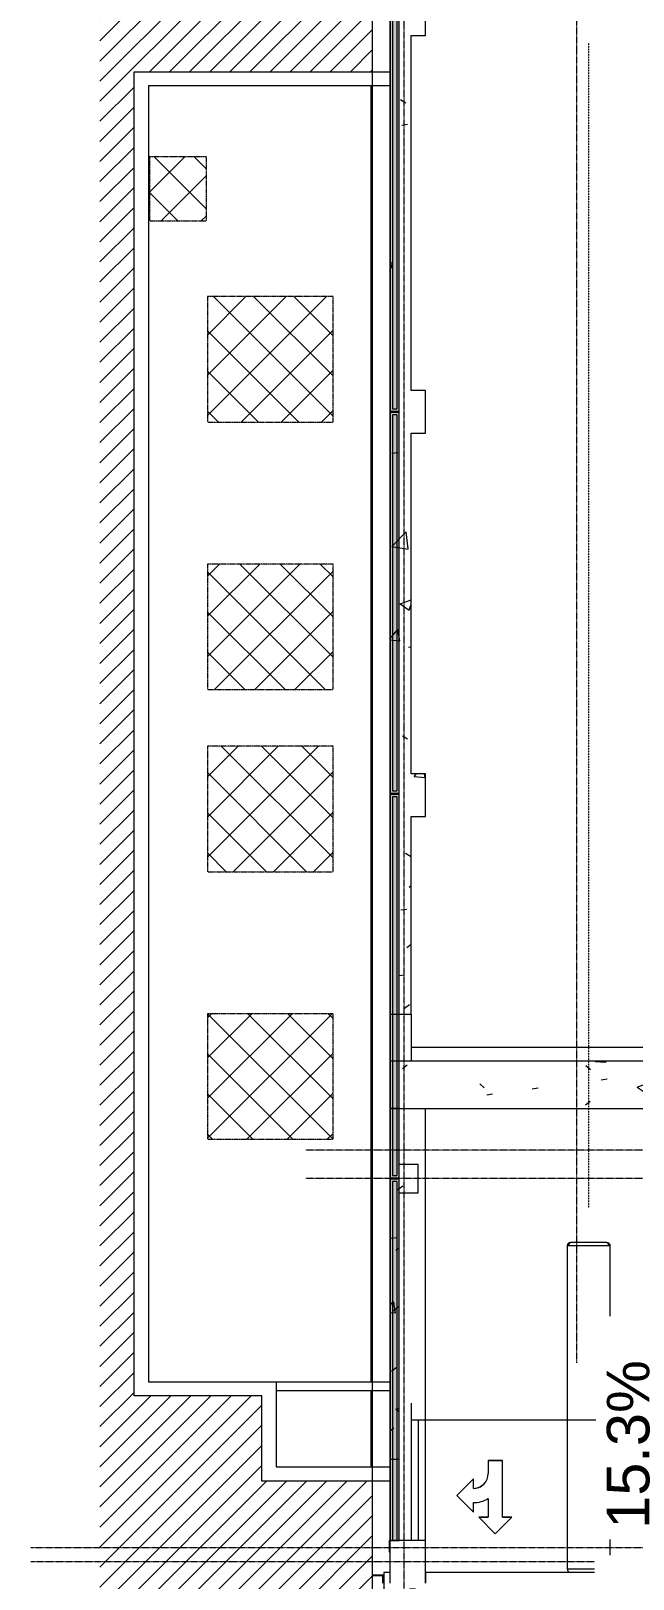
# Model space of a CAD drawing. Header units: inches. Extents: x 3268 to 7018, y 976 to 6708.
# Drawn here: x 3735 to 4244, y 3173 to 4481 of the extents above; entities that cross this region are included whole.
import ezdxf

# ---------------------------------------------------------------- set-up
doc = ezdxf.new("R2010")
doc.units = ezdxf.units.IN
doc.header["$MEASUREMENT"] = 0
for name, pattern in [('Dash 1_16_', [0.125, 0.0625, -0.0625]), ('Dash 1_8_', [0.25, 0.125, -0.125]), ('Grid Line 1_2_', [0.875, 0.5, -0.125, 0.125, -0.125])]:
    doc.linetypes.add(name, pattern=pattern)
for name, color, linetype, lineweight in [('A-DETL', 90, 'Continuous', 9), ('A-DETL-GENF', 92, 'Continuous', 9), ('A-FLOR', 192, 'Continuous', 9), ('A-FLOR-PATT', 8, 'Continuous', 15), ('A-WALL', 113, 'Continuous', 9), ('A-WALL-PATT', 111, 'Continuous', 15), ('C-BLDG', 3, 'Continuous', 25), ('G-ANNO-DIMS', 111, 'Continuous', 9), ('I-WALL', 2, 'Continuous', 9), ('L-SITE', 91, 'Continuous', 9), ('S-COLS', 52, 'Continuous', 9), ('S-FNDN', 32, 'Continuous', 9), ('S-GRID', 1, 'Continuous', 9), ('site_dwg', 8, 'Continuous', 9)]:
    doc.layers.add(name, color=color, linetype=linetype, lineweight=lineweight)
doc.styles.add('Arial', font='arial.ttf', dxfattribs={"height": 36})
pattern_1 = [(50, (0, 0), (110.1714, -9.6389), [11.52, -126.72]), (355, (0, 0), (-21.3124, 115.5371), [9.216, -101.376]), (100.451, (9.18, -0.8), (88.86, 105.8975), [9.79, -107.695]), (46.184, (0, 30.72), (163.9282, -25.425), [17.28, -190.08]), (96.636, (13.66, 28.6), (143.563, 149.6257), [14.686, -161.543]), (351.184, (0, 30.72), (143.5647, 149.6237), [13.824, -152.064]), (21, (15.36, 23.04), (91.6851, -61.8426), [11.52, -126.72]), (326, (15.36, 23.04), (37.3733, 111.3835), [9.216, -101.376]), (71.451, (23, 17.89), (129.0588, 49.5399), [9.79, -107.695]), (37.5, (0, 0), (1.8676, 51.13223), [5.069, -95.078, 5.069, -97.843, -101.76]), (37.5, (0, 0), (1.8676, 51.13223), [-203.059, 5.069, -96.691]), (7.5, (0, 0), (40.4072, 60.5815), [5.069, -53.606, 5.069, -92.774, -38.784]), (7.5, (0, 0), (40.4072, 60.5815), [-156.518, 5.069, -33.715]), (327.5, (-34.253, 0), (81.99473, -3.46427), [5.069, -33.331, 5.069, -114.739, -158.976]), (327.5, (-34.253, 0), (81.99473, -3.46427), [-158.208, 5.069, -153.907]), (317.5, (-49.61, 0), (89.577, 15.37635), [5.069, -44.851, 5.069, -74.496, -112.896]), (317.5, (-49.61, 0), (89.577, 15.37635), [-129.485, 5.069, -107.827])]
pattern_2 = [(45, (0, 0), (-16.97056, 16.97056), []), (135, (0, 0), (-16.97056, -16.97056), [])]

# ---------------------------------------------------------------- blocks, each defined once
blk = doc.blocks.new('WSP_5 Points - Structure_2022_rvt-1-Overall Retail Plan Opt 2')
at = {"layer": 'A-WALL-PATT', "lineweight": 9}
h = blk.add_hatch(dxfattribs=at)
h.set_pattern_fill('FP_8', style=0, pattern_type=2)
h.set_pattern_definition(pattern_1)
h.paths.add_polyline_path([(4056.5, 3649.9), (4056.5, 3817.1), (4038.5, 3817.1), (4038.5, 3649.9)])
h.paths.add_polyline_path([(4056.5, 3853.1), (4056.5, 4141.1), (4038.5, 4141.1), (4038.5, 3853.1)])
h.paths.add_polyline_path([(4038.5, 4177.1), (4056.5, 4177.1), (4056.5, 4825.1), (4038.5, 4825.1), (4038.5, 4191.7)])
h = blk.add_hatch(dxfattribs=at)
h.set_pattern_fill('FP_8', style=0, pattern_type=2)
h.set_pattern_definition(pattern_1)
h.paths.add_polyline_path([(4038.5, 3274), (4046.5, 3274), (4046.5, 3570.4), (4038.5, 3570.4), (4038.5, 3419.7)])
at = {"layer": 'S-COLS'}
h = blk.add_hatch(dxfattribs=at)
h.set_pattern_fill('FP_8', color=256, style=0, pattern_type=2)
h.set_pattern_definition(pattern_1)
h.paths.add_polyline_path([(4056.5, 3817.1), (4068.5, 3817.1), (4068.5, 3853.1), (4038.5, 3853.1), (4038.5, 3817.1)])
h = blk.add_hatch(dxfattribs=at)
h.set_pattern_fill('FP_8', color=256, style=0, pattern_type=2)
h.set_pattern_definition(pattern_1)
h.paths.add_polyline_path([(4046.5, 3499.1), (4062.5, 3499.1), (4062.5, 3523.1), (4046.5, 3523.1)])
at = {"layer": 'I-WALL', "color": 10, "lineweight": 15}
for p, q in [((4038.5, 3570.4), (4038.5, 3274)), ((4046.5, 3570.4), (4038.5, 3570.4)), ((4046.5, 3523.1), (4046.5, 3570.4)), ((4046.5, 3274), (4046.5, 3499.1)), ((4038.5, 3274), (4046.5, 3274))]:
    blk.add_line(p, q, dxfattribs=at)
at = {"layer": 'S-COLS', "color": 250, "lineweight": 13}
for p, q in [((4068.5, 4477.1), (4068.5, 4513.1)), ((4056.5, 4477.1), (4068.5, 4477.1)), ((4038.5, 4177.1), (4038.5, 4141.1)), ((4068.5, 4177.1), (4056.5, 4177.1)), ((4068.5, 4141.1), (4068.5, 4177.1)), ((4056.5, 4141.1), (4068.5, 4141.1)), ((4038.5, 3853.1), (4038.5, 3817.1)), ((4068.5, 3853.1), (4056.5, 3853.1)), ((4068.5, 3817.1), (4068.5, 3853.1)), ((4056.5, 3817.1), (4068.5, 3817.1)), ((4062.5, 3523.1), (4046.5, 3523.1)), ((4062.5, 3499.1), (4062.5, 3523.1)), ((4046.5, 3499.1), (4062.5, 3499.1)), ((4038.5, 3205.1), (4038.5, 3169.1)), ((4068.5, 3205.1), (4038.5, 3205.1)), ((4068.5, 3178.1), (4068.5, 3205.1)), ((4068.5, 3169.1), (4068.5, 3178.1))]:
    blk.add_line(p, q, dxfattribs=at)
at = {"layer": 'S-FNDN', "color": 10, "lineweight": 15}
for p, q in [((4038.5, 4825.1), (4038.5, 4177.1)), ((4056.5, 4177.1), (4056.5, 4477.1)), ((4038.5, 4141.1), (4038.5, 3853.1)), ((4056.5, 3853.1), (4056.5, 4141.1)), ((4038.5, 3817.1), (4038.5, 3649.9)), ((4056.5, 3649.9), (4056.5, 3817.1)), ((4038.5, 3649.9), (4056.5, 3649.9))]:
    blk.add_line(p, q, dxfattribs=at)
at = {"layer": 'S-FNDN', "color": 7}
blk.add_line((4056.5, 3649.9), (4056.5, 3610.2), dxfattribs=at)
blk = doc.blocks.new('Site-Parking-Direction Arrows-Straight _ Turn - Direction Arrows - Straight _ Turn-912351-Overall Retail Plan Opt 2')
at = {"layer": 'L-SITE'}
for p, q in [((4133.6, 3272.8), (4121.6, 3272.8)), ((4121.6, 3272.8), (4121.6, 3261.7)), ((4121.6, 3272.8), (4133.6, 3272.8)), ((4133.6, 3224.9), (4133.6, 3272.8)), ((4109.1, 3257.3), (4095.1, 3243.3)), ((4095.1, 3243.3), (4109.1, 3257.3)), ((4109.1, 3249.3), (4109.1, 3257.3)), ((4095.1, 3243.3), (4109.1, 3229.3)), ((4109.1, 3229.3), (4109.1, 3237.3)), ((4121.6, 3240.7), (4121.6, 3224.9)), ((4121.6, 3224.9), (4113.6, 3224.9)), ((4113.6, 3224.9), (4127.6, 3210.9)), ((4113.6, 3224.9), (4121.6, 3224.9)), ((4127.6, 3210.9), (4141.6, 3224.9)), ((4141.6, 3224.9), (4133.6, 3224.9)), ((4133.6, 3224.9), (4141.6, 3224.9))]:
    blk.add_line(p, q, dxfattribs=at)
for major_axis, end_param in [((-12.5, 0), 3.141593), ((-12.5, 0), 2.552544), ((-24.5, 0), 2.10519)]:
    blk.add_ellipse((4109.1, 3261.7), major_axis=major_axis, ratio=0.998177, start_param=1.570796, end_param=end_param, dxfattribs=at)
blk = doc.blocks.new('site_dwg-12440225-Overall Retail Plan Opt 2')
at = {"layer": 'C-BLDG', "color": 213}
for p, q in [((24338915.2, 9817174.8), (24338842.5, 9816082.2)), ((24338842, 9816074.6), (24338837.7, 9816010.4))]:
    blk.add_line(p, q, dxfattribs=at)
at = {"layer": 'C-BLDG', "color": 213, "flags": 128}
blk.add_lwpolyline([(24338832.8, 9815919.2), (24338841.6, 9815918.6), (24338841.2, 9815911.7)], dxfattribs=at)

msp = doc.modelspace()

# ---------------------------------------------------------------- hatches: boundary and pattern name
at = {"layer": 'A-DETL-GENF'}
h = msp.add_hatch(dxfattribs=at)
h.set_pattern_fill('FP_267', style=0, pattern_type=2)
h.set_pattern_definition(pattern_2)
h.paths.add_polyline_path([(3883.5, 4320.4), (3883.5, 4374.4), (3835.5, 4374.4), (3835.5, 4320.4)])

# ---------------------------------------------------------------- linework, layer by layer
at = {"layer": 'A-DETL', "lineweight": 15}
msp.add_line((3822.5, 3327.4), (3822.5, 4446.4), dxfattribs=at)
at = {"layer": 'A-DETL', "linetype": 'Dash 1_16_'}
for p, q in [((3883.5, 4374.4), (3835.5, 4374.4)), ((3835.5, 4374.4), (3835.5, 4320.4)), ((3883.5, 4320.4), (3883.5, 4374.4)), ((3835.5, 4320.4), (3883.5, 4320.4)), ((3884.5, 4256.4), (3884.5, 4150.4)), ((3884.5, 4030.4), (3884.5, 3924.4)), ((3884.5, 3876.4), (3884.5, 3770.4)), ((3884.5, 3650.4), (3884.5, 3544.4))]:
    msp.add_line(p, q, dxfattribs=at)
at = {"layer": 'A-WALL'}
msp.add_line((3834.5, 4434.4), (3834.5, 3339.4), dxfattribs=at)

# ---------------------------------------------------------------- block references
at = {"lineweight": 5}
msp.add_blockref('WSP_5 Points - Structure_2022_rvt-1-Overall Retail Plan Opt 2', (0, 0), dxfattribs=at)

# ---------------------------------------------------------------- next in the draw order: hatches: boundary and pattern name
at = {"layer": 'A-DETL-GENF'}
h = msp.add_hatch(dxfattribs=at)
h.set_pattern_fill('FP_268', style=0, pattern_type=2)
h.set_pattern_definition([(45, (0, 0), (-8.485281, 8.485281), [])])
h.paths.add_polyline_path([(3814.9, 2606.7), (3953.7, 2836.9), (3953.7, 2942.6), (4023.9, 2942.6), (4023.9, 3255.4), (3930.5, 3255.4), (3930.5, 3327.4), (3822.5, 3327.4), (3822.5, 4446.4), (4023.9, 4446.4), (4023.9, 5143.1), (3998.5, 5143.1), (3998.5, 5418.5), (3958.7, 5409.5), (3923.1, 5401), (3885.6, 5391.6), (3848.1, 5381.7), (3810.8, 5371.4), (3793.6, 5366.4), (3793.6, 2619.6)])
h = msp.add_hatch(dxfattribs=at)
h.set_pattern_fill('FP_267', style=0, pattern_type=2)
h.set_pattern_definition(pattern_2)
h.paths.add_polyline_path([(3990.5, 4150.4), (3990.5, 4256.4), (3884.5, 4256.4), (3884.5, 4150.4), (3958.7, 4150.4)])
h = msp.add_hatch(dxfattribs=at)
h.set_pattern_fill('FP_267', style=0, pattern_type=2)
h.set_pattern_definition(pattern_2)
h.paths.add_polyline_path([(3884.5, 3924.4), (3990.5, 3924.4), (3990.5, 4030.4), (3884.5, 4030.4)])
h = msp.add_hatch(dxfattribs=at)
h.set_pattern_fill('FP_267', style=0, pattern_type=2)
h.set_pattern_definition(pattern_2)
h.paths.add_polyline_path([(3884.5, 3770.4), (3990.5, 3770.4), (3990.5, 3876.4), (3884.5, 3876.4)])
h = msp.add_hatch(dxfattribs=at)
h.set_pattern_fill('FP_267', style=0, pattern_type=2)
h.set_pattern_definition(pattern_2)
h.paths.add_polyline_path([(3990.5, 3544.4), (3990.5, 3650.4), (3884.5, 3650.4), (3884.5, 3544.4), (3958.7, 3544.4)])
h = msp.add_hatch(dxfattribs=at)
h.set_pattern_fill('FP_1', color=254, style=0, pattern_type=2)
h.set_pattern_definition([(0, (0, 0), (122.88, 30.72), [5.069, -87.091, 5.069, -87.091, -491.52]), (0, (0, 0), (122.88, 30.72), [-184.32, 5.069, -179.251, 5.069, -87.091, -215.04]), (0, (0, 0), (122.88, 30.72), [-460.8, 5.069, -56.371, 5.069, -148.531]), (120, (46.08, 15.36), (-88.0443, 91.0572), [5.069, -87.091, 5.069, -87.091, -491.52]), (120, (46.08, 15.36), (-88.0443, 91.0572), [-184.32, 5.069, -179.251, 5.069, -87.091, -215.04]), (120, (46.08, 15.36), (-88.0443, 91.0572), [-460.8, 5.069, -56.371, 5.069, -148.531]), (240, (61.44, 76.8), (-34.8357, -121.7772), [5.069, -87.091, 5.069, -87.091, -491.52]), (240, (61.44, 76.8), (-34.8357, -121.7772), [-184.32, 5.069, -179.251, 5.069, -87.091, -215.04]), (240, (61.44, 76.8), (-34.8357, -121.7772), [-460.8, 5.069, -56.371, 5.069, -148.531])])
h.paths.add_polyline_path([(4185.9, 2393), (4261.3, 2518.5), (4256.4, 2521.5), (4268.8, 2542.1), (4273.7, 2539.1), (4472.6, 2870.1), (4542.5, 2870.1), (4542.5, 3178.1), (4068.5, 3178.1), (4068.5, 3169.1), (4030.9, 3169.1), (4030.9, 2812.1), (3910.3, 2611.4), (3951.6, 2586.7), (3928.1, 2547.9), (4185.9, 2393)])
at = {"layer": 'A-FLOR-PATT', "lineweight": 9}
h = msp.add_hatch(dxfattribs=at)
h.set_pattern_fill('FP_8', color=256, style=0, pattern_type=2)
h.set_pattern_definition(pattern_1)
h.paths.add_polyline_path([(4454.3, 3570.4), (4492.2, 3570.4), (4452.5, 3610.2), (4038.9, 3610.2), (4038.9, 3570.4), (4371.7, 3570.4)])
at = {"layer": 'A-WALL', "lineweight": 5}
h = msp.add_hatch(color=55, dxfattribs=at)
h.paths.add_polyline_path([(4038.5, 3205.1), (4038.9, 3205.1), (4038.9, 3510.5), (4046.5, 3510.5), (4046.5, 3511), (4038.4, 3511), (4038.4, 3205.1)])
h.paths.add_polyline_path([(4038.4, 3511.2), (4046.5, 3511.2), (4046.5, 3511.7), (4038.9, 3511.7), (4038.9, 3835.6), (4046.5, 3835.6), (4046.5, 3836.1), (4038.4, 3836.1), (4038.4, 3574.1)])
h.paths.add_polyline_path([(4038.9, 3836.2), (4046.5, 3836.2), (4046.5, 3836.7), (4038.9, 3836.7), (4038.9, 4158.6), (4046.5, 4158.6), (4046.5, 4159.1), (4038.4, 4159.1), (4038.4, 3836.2)])
h.paths.add_polyline_path([(4041.3, 4159.2), (4046.5, 4159.2), (4046.5, 4159.7), (4038.9, 4159.7), (4038.9, 4494.6), (4046.5, 4494.6), (4046.5, 4495.1), (4038.4, 4495.1), (4038.4, 4159.2), (4038.9, 4159.2)])
h.paths.add_polyline_path([(4038.9, 4495.2), (4046.5, 4495.2), (4046.5, 4495.7), (4038.9, 4495.7), (4038.9, 4824.6), (4046.5, 4824.6), (4046.5, 4825.1), (4038.4, 4825.1), (4038.4, 4495.2)])
at = {"layer": 'A-WALL-PATT', "lineweight": 5}
h = msp.add_hatch(color=55, dxfattribs=at)
h.paths.add_polyline_path([(4040.9, 3205.1), (4040.9, 3508.5), (4044.5, 3508.5), (4044.5, 3510.5), (4038.9, 3510.5), (4038.9, 3205.1)])
h.paths.add_polyline_path([(4040.9, 3511.7), (4044.5, 3511.7), (4044.5, 3513.7), (4040.9, 3513.7), (4040.9, 3833.6), (4044.5, 3833.6), (4044.5, 3835.6), (4038.9, 3835.6), (4038.9, 3511.7)])
h.paths.add_polyline_path([(4044.5, 3836.7), (4044.5, 3838.7), (4040.9, 3838.7), (4040.9, 4156.6), (4044.5, 4156.6), (4044.5, 4158.6), (4038.9, 4158.6), (4038.9, 3836.7), (4040.9, 3836.7)])
h.paths.add_polyline_path([(4040.9, 4159.7), (4044.5, 4159.7), (4044.5, 4161.7), (4040.9, 4161.7), (4040.9, 4492.6), (4044.5, 4492.6), (4044.5, 4494.6), (4038.9, 4494.6), (4038.9, 4159.7)])
h.paths.add_polyline_path([(4038.9, 4495.7), (4044.5, 4495.7), (4044.5, 4497.7), (4040.9, 4497.7), (4040.9, 4822.6), (4044.5, 4822.6), (4044.5, 4824.6), (4038.9, 4824.6), (4038.9, 4500.4)])
h = msp.add_hatch(color=55, dxfattribs=at)
h.paths.add_polyline_path([(4041.3, 3205.1), (4044.5, 3205.1), (4044.5, 3508.5), (4040.9, 3508.5), (4040.9, 3205.1)])
h.paths.add_polyline_path([(4040.9, 3513.7), (4044.5, 3513.7), (4044.5, 3833.6), (4040.9, 3833.6), (4040.9, 3574.1)])
h.paths.add_polyline_path([(4044.5, 3838.7), (4044.5, 4156.6), (4040.9, 4156.6), (4040.9, 3838.7)])
h.paths.add_polyline_path([(4040.9, 4161.7), (4044.5, 4161.7), (4044.5, 4492.6), (4040.9, 4492.6), (4040.9, 4191.7)])
h.paths.add_polyline_path([(4044.5, 4497.7), (4044.5, 4822.6), (4040.9, 4822.6), (4040.9, 4497.7)])
at = {"layer": 'A-WALL-PATT', "lineweight": 9}
h = msp.add_hatch(color=8, dxfattribs=at)
h.paths.add_polyline_path([(4046.5, 3205.1), (4046.5, 3510.5), (4044.5, 3510.5), (4044.5, 3205.1)])
h.paths.add_polyline_path([(4046.5, 3511.7), (4046.5, 3835.6), (4044.5, 3835.6), (4044.5, 3511.7)])
h.paths.add_polyline_path([(4044.5, 3836.7), (4046.5, 3836.7), (4046.5, 4158.6), (4044.5, 4158.6), (4044.5, 3838.7)])
h.paths.add_polyline_path([(4046.5, 4159.7), (4046.5, 4494.6), (4044.5, 4494.6), (4044.5, 4159.7)])
h.paths.add_polyline_path([(4046.5, 4495.7), (4046.5, 4824.6), (4044.5, 4824.6), (4044.5, 4495.7)])

# ---------------------------------------------------------------- next in the draw order: linework, layer by layer
at = {"layer": 'A-DETL'}
for p, q in [((4023.9, 2872), (4023.9, 5212)), ((4068.5, 3174.1), (4068.5, 3570.1)), ((4542.5, 3178.1), (4068.5, 3178.1)), ((4068.5, 3178.1), (4068.5, 3169.1))]:
    msp.add_line(p, q, dxfattribs=at)
at = {"layer": 'A-DETL', "lineweight": 15}
for p, q in [((4023.9, 4446.4), (4023.9, 5143.1)), ((3822.5, 4446.4), (4023.9, 4446.4)), ((3930.5, 3327.4), (3822.5, 3327.4)), ((3930.5, 3255.4), (3930.5, 3327.4)), ((4023.9, 3255.4), (3930.5, 3255.4)), ((4023.9, 2942.6), (4023.9, 3255.4))]:
    msp.add_line(p, q, dxfattribs=at)
at = {"layer": 'A-DETL', "linetype": 'Dash 1_8_', "lineweight": 13}
msp.add_line((4206.7, 3486.3), (4206.7, 4470.3), dxfattribs=at)
at = {"layer": 'A-DETL', "linetype": 'Dash 1_16_'}
for p, q in [((3990.5, 4256.4), (3884.5, 4256.4)), ((3990.5, 4150.4), (3990.5, 4256.4)), ((3884.5, 4150.4), (3990.5, 4150.4)), ((3990.5, 4030.4), (3884.5, 4030.4)), ((3990.5, 3924.4), (3990.5, 4030.4)), ((3884.5, 3924.4), (3990.5, 3924.4)), ((3990.5, 3876.4), (3884.5, 3876.4)), ((3990.5, 3770.4), (3990.5, 3876.4)), ((3884.5, 3770.4), (3990.5, 3770.4)), ((3990.5, 3650.4), (3884.5, 3650.4)), ((3990.5, 3544.4), (3990.5, 3650.4)), ((3884.5, 3544.4), (3990.5, 3544.4))]:
    msp.add_line(p, q, dxfattribs=at)
at = {"layer": 'A-FLOR', "color": 7}
for p, q in [((4056.5, 3622.1), (4350.5, 3622.1)), ((4056.5, 3307.1), (4224.5, 3307.1))]:
    msp.add_line(p, q, dxfattribs=at)
at = {"layer": 'A-FLOR', "lineweight": 15}
for p, q in [((4452.5, 3610.2), (4038.9, 3610.2)), ((4038.9, 3610.2), (4038.9, 3570.4)), ((4038.9, 3570.4), (4492.2, 3570.4))]:
    msp.add_line(p, q, dxfattribs=at)
at = {"layer": 'A-FLOR'}
for p, q in [((4191.5, 3457.2), (4188.5, 3454.2)), ((4224.5, 3454.2), (4188.5, 3454.2)), ((4188.5, 3181.1), (4188.5, 3454.2)), ((4191.5, 3457.2), (4221.5, 3457.2)), ((4221.5, 3457.2), (4224.5, 3454.2)), ((4224.5, 3454.2), (4224.5, 3181.1)), ((4062.5, 3307.1), (4062.5, 3205.1)), ((4344.5, 3307.1), (4224.5, 3307.1)), ((4224.5, 3181.1), (4188.5, 3181.1)), ((4038.5, 3178.1), (4033.5, 3178.1)), ((4033.5, 3178.1), (4033.5, 2854.1)), ((4347.5, 3178.1), (4068.5, 3178.1))]:
    msp.add_line(p, q, dxfattribs=at)
for centre, start, end in [((4191.5, 3181.1), 180, 270), ((4221.5, 3181.1), 270, 0)]:
    msp.add_arc(centre, 3, start, end, dxfattribs=at)
for points in [[(4188.5, 3454.2), (4188.5, 3454.6), (4188.7, 3455.3), (4189.3, 3456.3), (4190.3, 3457), (4191.1, 3457.2), (4191.5, 3457.2)], [(4221.5, 3457.2), (4221.9, 3457.2), (4222.7, 3457), (4223.7, 3456.3), (4224.3, 3455.3), (4224.5, 3454.6), (4224.5, 3454.2)]]:
    msp.add_open_spline(points, degree=3, dxfattribs=at)
at = {"layer": 'A-WALL', "lineweight": 15}
for p, q in [((4038.4, 4495.1), (4038.4, 4159.2)), ((4046.5, 4159.2), (4046.5, 4495.1)), ((4038.4, 4159.2), (4046.5, 4159.2)), ((4046.5, 4159.1), (4038.4, 4159.1)), ((4038.4, 4159.1), (4038.4, 3836.2)), ((4046.5, 3836.2), (4046.5, 4159.1)), ((4038.4, 3836.2), (4046.5, 3836.2)), ((4046.5, 3836.1), (4038.4, 3836.1)), ((4038.4, 3836.1), (4038.4, 3511.2)), ((4046.5, 3511.2), (4046.5, 3836.1)), ((4038.4, 3511.2), (4046.5, 3511.2)), ((4046.5, 3511), (4038.4, 3511)), ((4038.4, 3511), (4038.4, 3205.1)), ((4046.5, 3205.1), (4046.5, 3511)), ((4038, 3205.1), (4038, 3195.6)), ((4038.4, 3205.1), (4038, 3205.1)), ((4038, 3195.6), (4038.5, 3195.6)), ((4038.5, 3205.1), (4046.5, 3205.1)), ((4038.5, 3195.6), (4038.5, 3205.1))]:
    msp.add_line(p, q, dxfattribs=at)
at = {"layer": 'A-WALL'}
for p, q in [((4038.9, 4494.6), (4038.9, 4159.7)), ((4040.9, 4492.6), (4040.9, 4161.7)), ((4044.5, 4492.6), (4044.5, 4161.7)), ((4023.9, 4446.4), (4038.4, 4446.4)), ((4038.4, 4434.4), (3834.5, 4434.4)), ((4040.9, 4161.7), (4044.5, 4161.7)), ((4038.9, 4159.7), (4046.5, 4159.7)), ((4038.9, 4158.6), (4038.9, 3836.7)), ((4046.5, 4158.6), (4038.9, 4158.6)), ((4044.5, 4156.6), (4040.9, 4156.6)), ((4040.9, 4156.6), (4040.9, 3838.7)), ((4044.5, 4156.6), (4044.5, 3838.7)), ((4038.9, 3836.7), (4046.5, 3836.7)), ((4038.9, 3835.6), (4038.9, 3511.7)), ((4046.5, 3835.6), (4038.9, 3835.6)), ((4040.9, 3838.7), (4044.5, 3838.7)), ((4044.5, 3833.6), (4040.9, 3833.6)), ((4040.9, 3833.6), (4040.9, 3513.7)), ((4044.5, 3833.6), (4044.5, 3513.7)), ((4038.9, 3511.7), (4046.5, 3511.7)), ((4038.9, 3510.5), (4038.9, 3205.1)), ((4046.5, 3510.5), (4038.9, 3510.5)), ((4040.9, 3513.7), (4044.5, 3513.7)), ((4044.5, 3508.5), (4040.9, 3508.5)), ((4040.9, 3508.5), (4040.9, 3205.1)), ((4044.5, 3508.5), (4044.5, 3205.1)), ((3834.5, 3339.4), (4038.4, 3339.4)), ((3942.5, 3339.4), (3942.5, 3267.4)), ((4038.4, 3331.8), (3942.5, 3331.8)), ((4056.5, 3321.2), (4056.5, 3205.1)), ((3942.5, 3267.4), (4038.4, 3267.4)), ((4038.4, 3255.4), (4023.9, 3255.4))]:
    msp.add_line(p, q, dxfattribs=at)
at = {"layer": 'S-GRID', "linetype": 'Grid Line 1_2_'}
for p, q in [((4050.5, 1536.5), (4050.5, 6288.9)), ((4196.5, 3355.5), (4196.5, 6288.9)), ((6493.2, 3535.1), (3967.4, 3535.1)), ((6493.2, 3511.1), (3967.4, 3511.1)), ((6788.1, 3199.1), (3735.3, 3199.1)), ((6493.2, 3187.1), (3735.3, 3187.1))]:
    msp.add_line(p, q, dxfattribs=at)

# ---------------------------------------------------------------- next in the draw order: block references
at = {"layer": 'L-SITE'}
msp.add_blockref('Site-Parking-Direction Arrows-Straight _ Turn - Direction Arrows - Straight _ Turn-912351-Overall Retail Plan Opt 2', (0, 0), dxfattribs=at)
at = {"layer": 'site_dwg', "color": 53, "lineweight": 15, "rotation": 3.810000000000009}
msp.add_blockref('site_dwg-12440225-Overall Retail Plan Opt 2', (-23628768.7, -11408316.8), dxfattribs=at)

# ---------------------------------------------------------------- next in the draw order: texts
at = {"layer": 'G-ANNO-DIMS', "char_height": 36, "attachment_point": 1, "rotation": 90, "line_spacing_factor": 0.941778, "style": 'Arial', "bg_fill": 3, "box_fill_scale": 1.25, "bg_fill_color": 256, "bg_fill_true_color": 13158600, "bg_fill_transparency": 0}
for s, insert, width in [('15.3%', (4221.8, 3215.1), 170.569), ('6.0%', (4220.5, 3046.5), 137.072)]:
    msp.add_mtext(s, dxfattribs=dict(at, insert=insert, width=width))

doc.saveas('drawing.dxf')
